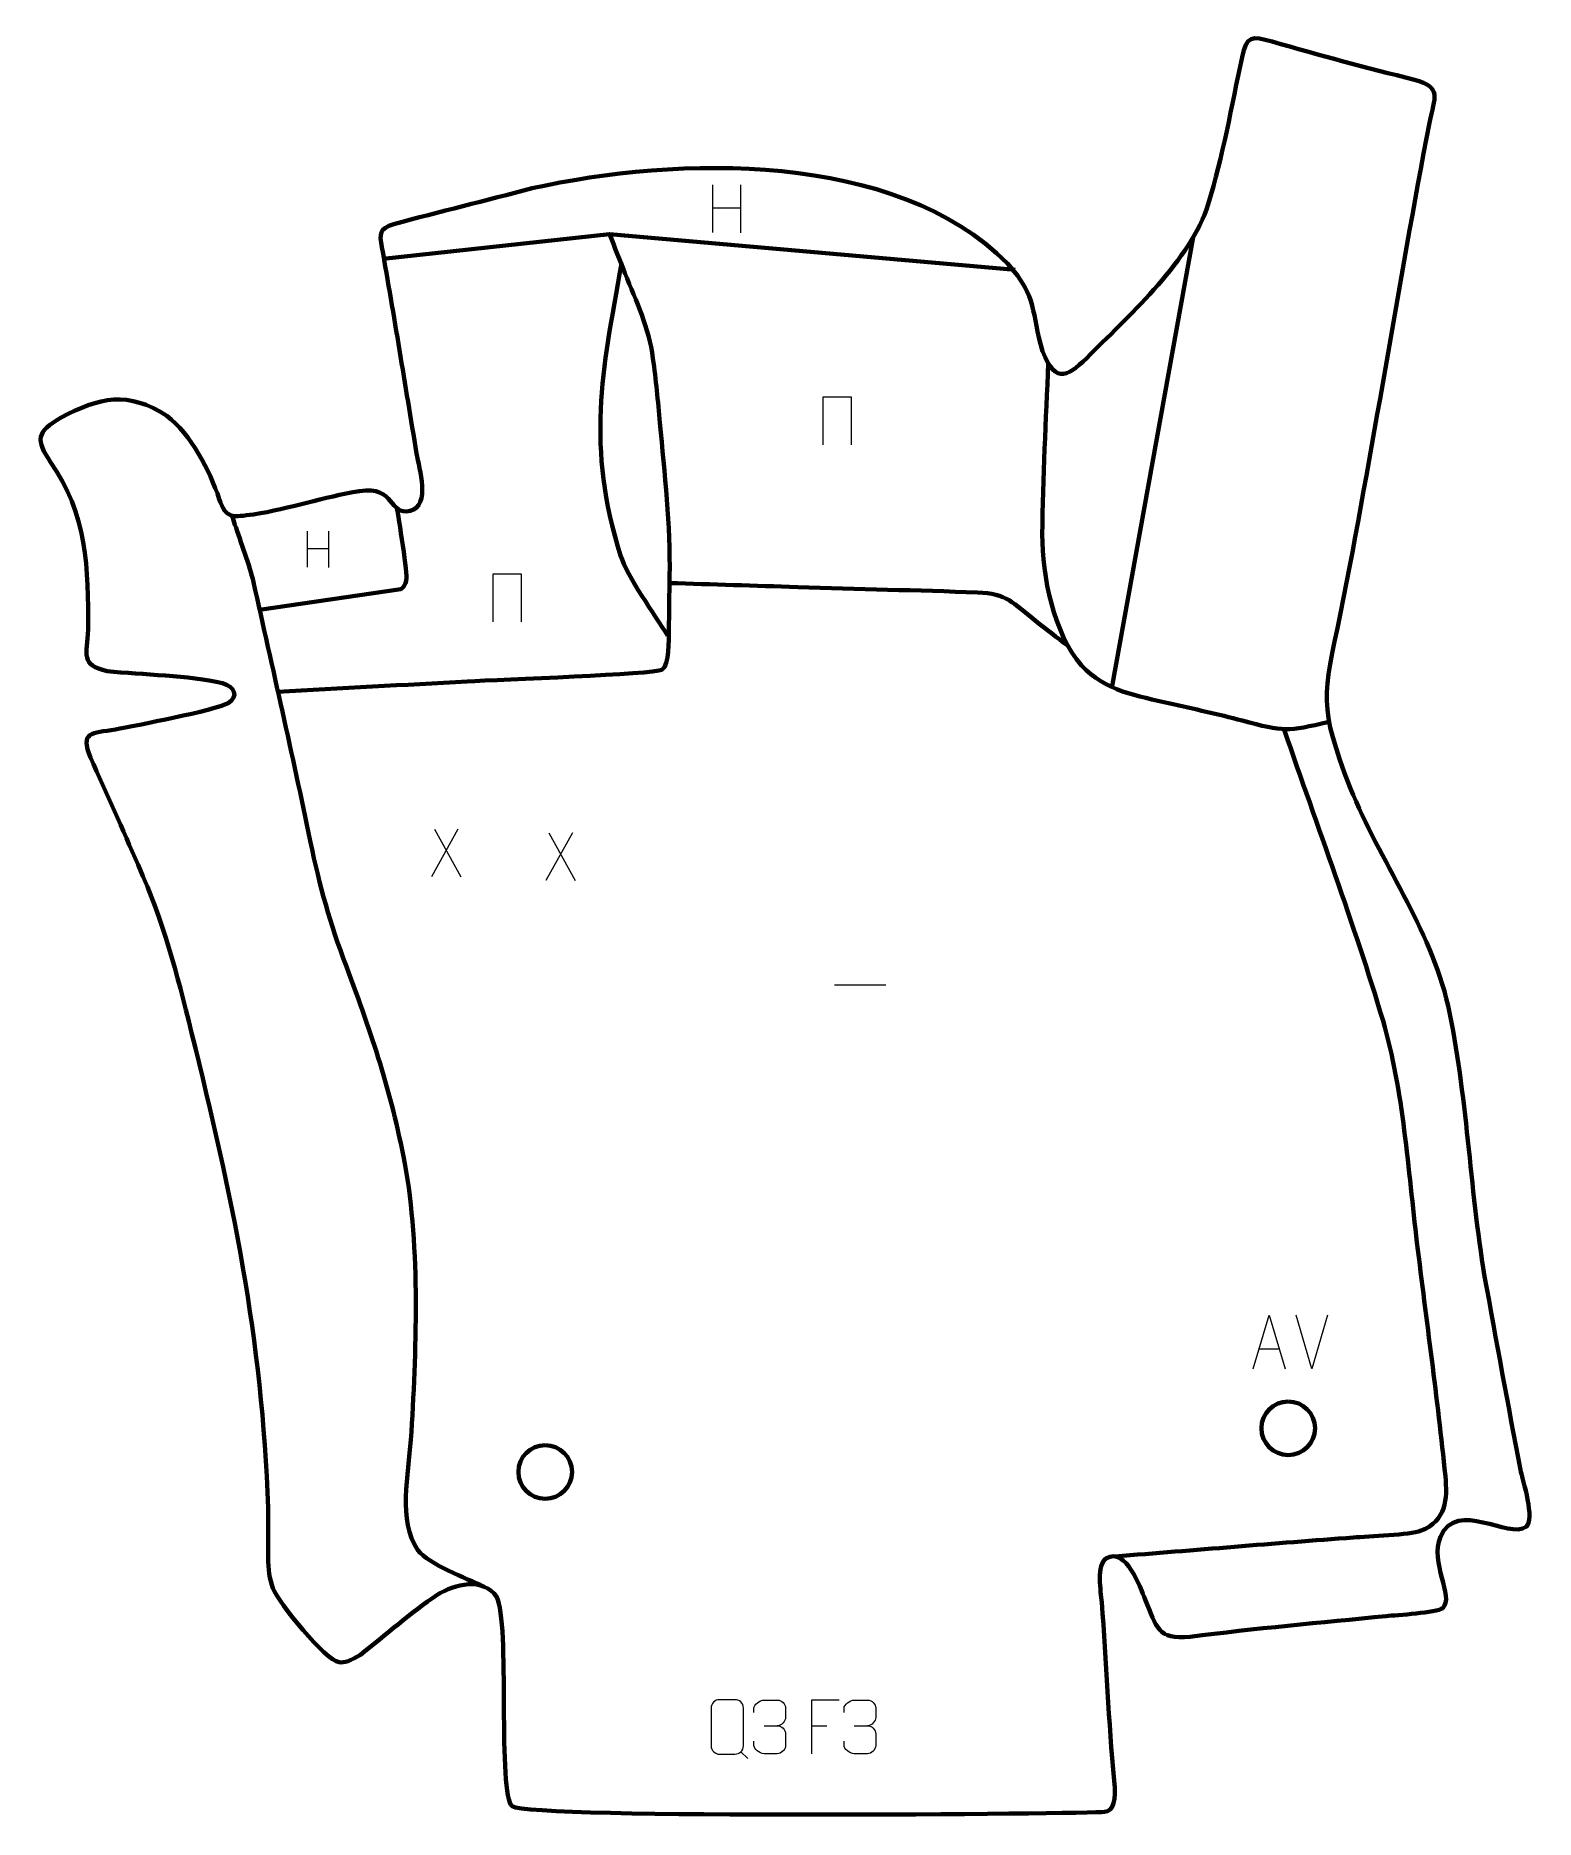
# Model space of a CAD drawing. Header units: millimetres. Extents: x -589 to 110, y -5 to 827.
import ezdxf

# ---------------------------------------------------------------- set-up
doc = ezdxf.new("R2010")
doc.units = ezdxf.units.MM
doc.header["$MEASUREMENT"] = 0
doc.layers.add('layer 2', color=7, linetype='Continuous')
doc.layers.add('layer 3', color=7, linetype='Continuous')

msp = doc.modelspace()

# ---------------------------------------------------------------- linework, layer by layer
at = {"layer": 'layer 2', "color": 142, "lineweight": 200}
for centre in [(-4.9613, 177.3252), (-351.301, 156.9519)]:
    msp.add_ellipse(centre, major_axis=(0, 12.5), ratio=1, dxfattribs=at)
at = {"layer": 'layer 2', "color": 250, "lineweight": 9}
for points in [[(-273.3223, 757.1273), (-273.3223, 757.1273), (-273.3223, 734.9346), (-273.3223, 734.9346)], [(-260.2066, 757.1273), (-260.2066, 757.1273), (-260.2066, 734.777), (-260.2066, 734.777)], [(-273.3048, 746.4849), (-273.3048, 746.4849), (-260.2066, 746.4849), (-260.2066, 746.4849)], [(-462.2503, 595.6981), (-462.2503, 595.6981), (-462.2503, 578.8255), (-462.2503, 578.8255)], [(-452.2787, 595.6981), (-452.2787, 595.6981), (-452.2787, 578.7057), (-452.2787, 578.7057)], [(-462.237, 587.6069), (-462.237, 587.6069), (-452.2787, 587.6069), (-452.2787, 587.6069)], [(-391.9628, 456.7841), (-391.9628, 456.7841), (-404.27, 434.4855), (-404.27, 434.4855)], [(-402.9671, 456.7841), (-402.9671, 456.7841), (-390.6599, 434.4338), (-390.6599, 434.4338)], [(-338.6491, 455.0643), (-338.6491, 455.0643), (-350.9563, 432.7657), (-350.9563, 432.7657)], [(-349.6534, 455.0643), (-349.6534, 455.0643), (-337.3462, 432.714), (-337.3462, 432.714)], [(-216.4681, 384.0775), (-216.4681, 384.0775), (-192.4901, 384.0775), (-192.4901, 384.0775)], [(6.0803, 205.0592), (6.0803, 205.0592), (-1.2415, 230.0128), (-1.2415, 230.0128)], [(13.4022, 230.0128), (13.4022, 230.0128), (6.0804, 205.0592), (6.0804, 205.0592)], [(-18.5566, 214.3159), (-18.5566, 214.3159), (-9.0609, 214.3159), (-9.0609, 214.3159)], [(-249.2923, 38.6148), (-249.2923, 38.6148), (-243.0959, 38.6148), (-243.0959, 38.6148)], [(-227.2128, 38.608), (-227.2128, 38.608), (-220.0447, 38.608), (-220.0447, 38.608)], [(-207.2923, 38.6148), (-207.2923, 38.6148), (-201.0959, 38.6148), (-201.0959, 38.6148)], [(-260.0861, 26.4729), (-260.0861, 26.4729), (-256.8759, 23.266), (-256.8759, 23.266)]]:
    msp.add_open_spline(points, degree=3, dxfattribs=at)
at = {"layer": 'layer 2', "color": 140, "lineweight": 158}
for points, knots in [([(-475.9964, 520.7986), (-446.5321, 522.3936), (-417.0679, 523.9885), (-387.6036, 525.5835), (-387.6036, 525.5835), (-371.9851, 526.4289), (-300.8102, 528.8988), (-296.8867, 531.0795), (-296.8867, 531.0795), (-293.2215, 533.1165), (-293.8026, 545.3414), (-293.6899, 549.2064), (-293.6899, 549.2064), (-293.4417, 557.7258), (-293.49, 566.2366), (-293.3363, 574.7559), (-293.3363, 574.7559), (-292.8599, 598.3335), (-295.7318, 622.6232), (-297.8256, 646.1788), (-297.8256, 646.1788), (-298.7212, 656.2548), (-299.7376, 666.2389), (-301.0627, 676.2698), (-301.0627, 676.2698), (-303.0403, 690.8166), (-308.7676, 702.5223), (-314.1334, 715.929), (-314.1334, 715.929), (-316.5248, 722.022), (-318.9155, 728.1154), (-321.3067, 734.2085)], [0, 0, 0, 0, 0.11111111, 0.11111111, 0.11111111, 0.11111111, 0.22222222, 0.22222222, 0.22222222, 0.22222222, 0.33333333, 0.33333333, 0.33333333, 0.33333333, 0.44444444, 0.44444444, 0.44444444, 0.44444444, 0.55555556, 0.55555556, 0.55555556, 0.55555556, 0.66666667, 0.66666667, 0.66666667, 0.66666667, 0.77777778, 0.77777778, 0.77777778, 0.77777778, 1, 1, 1, 1]), ([(-426.8092, 722.7319), (-426.8092, 722.7319), (-321.3067, 734.2085), (-321.3067, 734.2085), (-321.3067, 734.2085), (-321.3067, 734.2085), (-132.2942, 717.5394), (-132.2942, 717.5394)], [0, 0, 0, 0, 0.33333333, 0.33333333, 0.33333333, 0.33333333, 1, 1, 1, 1]), ([(-294.2475, 547.0136), (-300.013, 556.1248), (-313.2401, 575.02), (-316.1663, 584.2681), (-316.1663, 584.2681), (-332.157, 635.555), (-324.8941, 669.3738), (-315.7899, 720.2881), (-315.7899, 720.2881), (-315.7899, 720.2881), (-315.6841, 720.88), (-315.6841, 720.88)], [0, 0, 0, 0, 0.25, 0.25, 0.25, 0.25, 0.5, 0.5, 0.5, 0.5, 1, 1, 1, 1]), ([(-116.8474, 674.0242), (-117.7858, 647.58), (-119.4676, 620.5646), (-119.5879, 594.1673), (-119.5879, 594.1673), (-119.6763, 574.7558), (-114.3065, 547.9631), (-101.2661, 533.0359), (-101.2661, 533.0359), (-90.2881, 520.996), (-75.124, 518.8364), (-60.0613, 515.3499), (-60.0613, 515.3499), (-48.8527, 512.7049), (-37.6606, 510.3184), (-26.5139, 507.3804), (-26.5139, 507.3804), (-6.5497, 502.001), (-5.6365, 502.268), (14.1179, 506.7394)], [0, 0, 0, 0, 0.16666667, 0.16666667, 0.16666667, 0.16666667, 0.33333333, 0.33333333, 0.33333333, 0.33333333, 0.5, 0.5, 0.5, 0.5, 0.66666667, 0.66666667, 0.66666667, 0.66666667, 1, 1, 1, 1]), ([(-380.0515, 103.596), (-388.067, 107.2944), (-405.578, 113.9711), (-410.7304, 120.5019), (-410.7304, 120.5019), (-419.9428, 134.2951), (-415.0693, 155.9809), (-413.9286, 171.9276), (-413.9286, 171.9276), (-411.3352, 212.0414), (-409.4416, 261.4825), (-416.7634, 300.8585), (-416.7634, 300.8585), (-423.3266, 335.1008), (-431.851, 360.1854), (-443.9804, 392.5997), (-443.9804, 392.5997), (-451.8532, 413.6386), (-456.2219, 429.2381), (-460.7892, 451.2324), (-460.7892, 451.2324), (-469.1698, 491.5281), (-478.3235, 531.7645), (-487.2893, 571.941), (-487.2893, 571.941), (-488.9469, 579.3688), (-493.3604, 590.9915), (-495.907, 598.6461), (-495.907, 598.6461), (-496.384, 600.0801), (-496.8611, 601.5141), (-497.3382, 602.9481)], [0, 0, 0, 0, 0.11111111, 0.11111111, 0.11111111, 0.11111111, 0.22222222, 0.22222222, 0.22222222, 0.22222222, 0.33333333, 0.33333333, 0.33333333, 0.33333333, 0.44444444, 0.44444444, 0.44444444, 0.44444444, 0.55555556, 0.55555556, 0.55555556, 0.55555556, 0.66666667, 0.66666667, 0.66666667, 0.66666667, 0.77777778, 0.77777778, 0.77777778, 0.77777778, 1, 1, 1, 1]), ([(-484.4183, 558.9603), (-484.4183, 558.9603), (-418.5415, 568.6456), (-418.5415, 568.6456), (-418.5415, 568.6456), (-418.5415, 568.6456), (-416.2264, 569.9023), (-415.9618, 573.8711), (-415.9618, 573.8711), (-415.6972, 577.8399), (-420.4598, 606.8781), (-420.4598, 606.8781)], [0, 0, 0, 0, 0.25, 0.25, 0.25, 0.25, 0.5, 0.5, 0.5, 0.5, 1, 1, 1, 1]), ([(-293.3864, 571.4899), (-273.4662, 570.8647), (-253.546, 570.2394), (-233.6257, 569.6142), (-233.6257, 569.6142), (-205.7027, 568.7377), (-177.7083, 568.0584), (-149.8039, 567.1158), (-149.8039, 567.1158), (-136.0591, 566.6515), (-133.3267, 562.2086), (-122.9475, 554.033), (-122.9475, 554.033), (-117.8748, 550.0374), (-112.724, 546.1138), (-107.6001, 542.1824)], [0, 0, 0, 0, 0.2, 0.2, 0.2, 0.2, 0.4, 0.4, 0.4, 0.4, 0.6, 0.6, 0.6, 0.6, 1, 1, 1, 1]), ([(-6.6823, 502.7636), (8.5507, 458.0576), (25.7877, 412.4543), (39.2175, 367.3336), (39.2175, 367.3336), (48.6044, 335.2734), (51.0137, 297.3775), (55.0541, 263.8952), (55.0541, 263.8952), (59.4362, 227.7176), (64.6301, 191.2009), (68.2748, 154.9933), (68.2748, 154.9933), (69.3515, 144.2966), (68.5144, 134.1211), (56.9731, 129.59), (56.9731, 129.59), (51.6595, 127.5039), (32.475, 126.9451), (25.4859, 126.4221), (25.4859, 126.4221), (-11.5577, 123.6499), (-48.5732, 120.5168), (-85.6038, 117.5787)], [0, 0, 0, 0, 0.14285714, 0.14285714, 0.14285714, 0.14285714, 0.28571429, 0.28571429, 0.28571429, 0.28571429, 0.42857143, 0.42857143, 0.42857143, 0.42857143, 0.57142857, 0.57142857, 0.57142857, 0.57142857, 0.71428571, 0.71428571, 0.71428571, 0.71428571, 1, 1, 1, 1])]:
    msp.add_open_spline(points, degree=3, knots=knots, dxfattribs=at)
msp.add_open_spline([(-87.1156, 522.6073), (-87.1156, 522.6073), (-49.265, 732.7662), (-49.265, 732.7662)], degree=3, dxfattribs=at)
at = {"layer": 'layer 2', "color": 250, "lineweight": 9}
for points, knots in [([(-221.818, 635.9991), (-221.818, 635.9991), (-221.818, 658.3494), (-221.818, 658.3494), (-221.818, 658.3494), (-221.818, 658.3494), (-208.6997, 658.3494), (-208.6997, 658.3494), (-208.6997, 658.3494), (-208.6997, 658.3494), (-208.6997, 635.9991), (-208.6997, 635.9991)], [0, 0, 0, 0, 0.25, 0.25, 0.25, 0.25, 0.5, 0.5, 0.5, 0.5, 1, 1, 1, 1]), ([(-375.6292, 553.449), (-375.6292, 553.449), (-375.6292, 575.7993), (-375.6292, 575.7993), (-375.6292, 575.7993), (-375.6292, 575.7993), (-362.5109, 575.7993), (-362.5109, 575.7993), (-362.5109, 575.7993), (-362.5109, 575.7993), (-362.5109, 553.449), (-362.5109, 553.449)], [0, 0, 0, 0, 0.25, 0.25, 0.25, 0.25, 0.5, 0.5, 0.5, 0.5, 1, 1, 1, 1]), ([(-21.2792, 205.0665), (-21.2792, 205.0665), (-13.9082, 230.02), (-13.9082, 230.02), (-13.9082, 230.02), (-13.9082, 230.02), (-6.3383, 205.0665), (-6.3383, 205.0665)], [0, 0, 0, 0, 0.33333333, 0.33333333, 0.33333333, 0.33333333, 1, 1, 1, 1]), ([(-270.0162, 50.7743), (-267.6484, 50.7743), (-265.2804, 50.7743), (-262.9124, 50.7743), (-262.9124, 50.7743), (-260.9306, 50.8105), (-258.9033, 49.292), (-258.8762, 46.8104), (-258.8762, 46.8104), (-258.8765, 40.9598), (-258.8765, 35.1089), (-258.8762, 29.2575), (-258.8762, 29.2575), (-259.0184, 26.8922), (-260.7259, 25.3859), (-262.9124, 25.3749), (-262.9124, 25.3749), (-265.2864, 25.3754), (-267.6602, 25.3754), (-270.0337, 25.3749), (-270.0337, 25.3749), (-271.9936, 25.2677), (-274.0014, 27.1862), (-273.9899, 29.2399), (-273.9899, 29.2399), (-273.9896, 35.1139), (-273.9896, 40.9877), (-273.9899, 46.8611), (-273.9899, 46.8611), (-273.9856, 49.0377), (-272.2074, 50.788), (-270.0162, 50.7743)], [0, 0, 0, 0, 0.11111111, 0.11111111, 0.11111111, 0.11111111, 0.22222222, 0.22222222, 0.22222222, 0.22222222, 0.33333333, 0.33333333, 0.33333333, 0.33333333, 0.44444444, 0.44444444, 0.44444444, 0.44444444, 0.55555556, 0.55555556, 0.55555556, 0.55555556, 0.66666667, 0.66666667, 0.66666667, 0.66666667, 0.77777778, 0.77777778, 0.77777778, 0.77777778, 1, 1, 1, 1]), ([(-254.002, 44.86), (-254.002, 44.86), (-254.002, 46.7172), (-254.002, 46.7172), (-254.002, 46.7172), (-254.0163, 48.4591), (-251.3518, 50.5772), (-249.2927, 50.5545), (-249.2927, 50.5545), (-247.2286, 50.5545), (-245.1646, 50.5545), (-243.1009, 50.5545), (-243.1009, 50.5545), (-240.9064, 50.5633), (-239.3081, 48.7165), (-239.2637, 46.8044), (-239.2637, 46.8044), (-239.2641, 45.3693), (-239.2641, 43.9342), (-239.2637, 42.4987), (-239.2637, 42.4987), (-239.3123, 40.8452), (-240.9149, 38.6152), (-243.1132, 38.6252), (-243.1132, 38.6252), (-240.9095, 38.614), (-239.3015, 36.8108), (-239.2475, 34.7513), (-239.2475, 34.7513), (-239.2479, 32.9666), (-239.2479, 31.1819), (-239.2475, 29.3968), (-239.2475, 29.3968), (-239.2374, 27.3354), (-241.2923, 25.5723), (-243.1132, 25.5804), (-243.1132, 25.5804), (-245.1785, 25.5807), (-247.2437, 25.5807), (-249.3093, 25.5804), (-249.3093, 25.5804), (-251.4779, 25.5919), (-254.0089, 27.9921), (-254.0275, 29.4539), (-254.0275, 29.4539), (-254.0275, 29.4539), (-254.0275, 31.3625), (-254.0275, 31.3625)], [0, 0, 0, 0, 0.07692308, 0.07692308, 0.07692308, 0.07692308, 0.15384615, 0.15384615, 0.15384615, 0.15384615, 0.23076923, 0.23076923, 0.23076923, 0.23076923, 0.30769231, 0.30769231, 0.30769231, 0.30769231, 0.38461538, 0.38461538, 0.38461538, 0.38461538, 0.46153846, 0.46153846, 0.46153846, 0.46153846, 0.53846154, 0.53846154, 0.53846154, 0.53846154, 0.61538462, 0.61538462, 0.61538462, 0.61538462, 0.69230769, 0.69230769, 0.69230769, 0.69230769, 0.76923077, 0.76923077, 0.76923077, 0.76923077, 0.84615385, 0.84615385, 0.84615385, 0.84615385, 1, 1, 1, 1]), ([(-214.3388, 50.4877), (-214.3388, 50.4877), (-227.2128, 50.4877), (-227.2128, 50.4877), (-227.2128, 50.4877), (-227.2128, 50.4877), (-227.2128, 25.5341), (-227.2128, 25.5341)], [0, 0, 0, 0, 0.33333333, 0.33333333, 0.33333333, 0.33333333, 1, 1, 1, 1]), ([(-212.002, 44.86), (-212.002, 44.86), (-212.002, 46.7172), (-212.002, 46.7172), (-212.002, 46.7172), (-212.0163, 48.4591), (-209.3518, 50.5772), (-207.2927, 50.5545), (-207.2927, 50.5545), (-205.2286, 50.5545), (-203.1646, 50.5545), (-201.1009, 50.5545), (-201.1009, 50.5545), (-198.9064, 50.5633), (-197.3081, 48.7165), (-197.2637, 46.8044), (-197.2637, 46.8044), (-197.2641, 45.3693), (-197.2641, 43.9342), (-197.2637, 42.4987), (-197.2637, 42.4987), (-197.3123, 40.8452), (-198.9149, 38.6152), (-201.1132, 38.6252), (-201.1132, 38.6252), (-198.9095, 38.614), (-197.3015, 36.8108), (-197.2475, 34.7513), (-197.2475, 34.7513), (-197.2479, 32.9666), (-197.2479, 31.1819), (-197.2475, 29.3968), (-197.2475, 29.3968), (-197.2374, 27.3354), (-199.2923, 25.5723), (-201.1132, 25.5804), (-201.1132, 25.5804), (-203.1785, 25.5807), (-205.2437, 25.5807), (-207.3093, 25.5804), (-207.3093, 25.5804), (-209.4779, 25.5919), (-212.0089, 27.9921), (-212.0275, 29.4539), (-212.0275, 29.4539), (-212.0275, 29.4539), (-212.0275, 31.3625), (-212.0275, 31.3625)], [0, 0, 0, 0, 0.07692308, 0.07692308, 0.07692308, 0.07692308, 0.15384615, 0.15384615, 0.15384615, 0.15384615, 0.23076923, 0.23076923, 0.23076923, 0.23076923, 0.30769231, 0.30769231, 0.30769231, 0.30769231, 0.38461538, 0.38461538, 0.38461538, 0.38461538, 0.46153846, 0.46153846, 0.46153846, 0.46153846, 0.53846154, 0.53846154, 0.53846154, 0.53846154, 0.61538462, 0.61538462, 0.61538462, 0.61538462, 0.69230769, 0.69230769, 0.69230769, 0.69230769, 0.76923077, 0.76923077, 0.76923077, 0.76923077, 0.84615385, 0.84615385, 0.84615385, 0.84615385, 1, 1, 1, 1])]:
    msp.add_open_spline(points, degree=3, knots=knots, dxfattribs=at)
at = {"layer": 'layer 3', "color": 242, "lineweight": 158}
msp.add_open_spline([(-427.4441, 728.1792), (-428.5395, 734.2312), (-428.7666, 736.912), (-421.8784, 738.8009), (-421.8784, 738.8009), (-400.6125, 744.6325), (-378.8316, 749.9277), (-357.4571, 755.5497), (-357.4571, 755.5497), (-290.0583, 770.6354), (-188.1723, 773.3349), (-135.8215, 720.5408), (-135.8215, 720.5408), (-121.3317, 704.2208), (-125.1077, 697.9835), (-119.4537, 679.6869), (-119.4537, 679.6869), (-113.3011, 663.4204), (-107.1629, 668.122), (-97.0666, 678.2093), (-97.0666, 678.2093), (-77.8231, 697.4579), (-50.6815, 721.8966), (-42.2357, 748.1608), (-42.2357, 748.1608), (-35.3957, 770.5839), (-31.3603, 793.773), (-26.498, 816.6714), (-26.498, 816.6714), (-24.3782, 826.6544), (-22.0043, 826.7368), (-12.4605, 823.9773), (-12.4605, 823.9773), (9.3568, 817.686), (31.8267, 811.588), (53.8803, 806.211), (53.8803, 806.211), (66.9645, 802.3101), (63.2475, 798.2983), (60.8488, 786.0422), (60.8488, 786.0422), (46.3255, 710.0127), (34.4243, 633.32), (19.4257, 557.458), (19.4257, 557.458), (11.0596, 518.2704), (9.171, 514.8011), (23.9077, 475.9413), (23.9077, 475.9413), (37.9253, 441.5809), (61.1056, 410.8941), (69.5557, 374.3653), (69.5557, 374.3653), (78.4525, 333.1189), (79.5507, 290.0906), (86.5745, 248.172), (86.5745, 248.172), (92.0056, 218.1191), (97.5649, 188.0202), (103.2608, 158.0166), (103.2608, 158.0166), (104.366, 153.1082), (110.2033, 134.664), (105.9475, 131.4286), (105.9475, 131.4286), (97.7608, 125.2048), (73.7373, 144.6862), (65.9899, 126.6554), (65.9899, 126.6554), (60.8928, 114.7929), (72.5001, 98.905), (67.1365, 93.4945), (67.1365, 93.4945), (64.1059, 91.2391), (45.6019, 90.2504), (40.7012, 89.7497), (40.7012, 89.7497), (10.4819, 86.6626), (-20.733, 84.0283), (-50.7481, 80.051), (-50.7481, 80.051), (-66.0309, 78.7603), (-66.1688, 84.3998), (-71.6161, 97.4998), (-71.6161, 97.4998), (-73.9802, 103.1853), (-80.5636, 121.9711), (-89.6259, 116.7367), (-89.6259, 116.7367), (-94.649, 113.8353), (-92.2621, 101.0967), (-91.8754, 96.1767), (-91.8754, 96.1767), (-89.733, 68.489), (-88.7685, 40.7025), (-86.0811, 13.065), (-86.0811, 13.065), (-85.172, 3.7156), (-86.3615, -1.0186), (-90.6136, -1.5663), (-90.6136, -1.5663), (-97.0111, -2.3903), (-358.3167, -5.024), (-366.695, 1.0677), (-366.695, 1.0677), (-373.6108, 6.0962), (-367.6455, 87.2039), (-373.8867, 98.5827), (-373.8867, 98.5827), (-380.1543, 108.0622), (-393.5691, 104.7696), (-401.6209, 99.596), (-401.6209, 99.596), (-413.6767, 91.6758), (-425.9897, 80.6917), (-437.4686, 71.6838), (-437.4686, 71.6838), (-441.9483, 68.9136), (-444.9361, 67.9226), (-447.3691, 68.2302), (-447.3691, 68.2302), (-453.631, 69.0221), (-475.5008, 95.7706), (-478.1886, 102.7368), (-478.1886, 102.7368), (-481.5953, 111.566), (-480.0108, 120.3993), (-480.4928, 140.2054), (-480.4928, 140.2054), (-483.1834, 219.6764), (-497.1282, 285.214), (-516.1443, 361.812), (-516.1443, 361.812), (-523.3534, 391.0477), (-528.7228, 412.1321), (-541.0075, 440.0199), (-541.0075, 440.0199), (-548.3867, 456.792), (-555.6845, 473.3789), (-563.208, 490.0942), (-563.208, 490.0942), (-568.2711, 502.2581), (-562.8487, 501.2261), (-551.6128, 503.2657), (-551.6128, 503.2657), (-542.1969, 505.0368), (-505.2802, 512.0598), (-499.0713, 515.4465), (-499.0713, 515.4465), (-494.0544, 518.7181), (-496.0152, 523.1985), (-501.7622, 524.8095), (-501.7622, 524.8095), (-517.3232, 528.4497), (-539.0721, 528.7032), (-555.4239, 530.3857), (-555.4239, 530.3857), (-568.2901, 533.402), (-564.7798, 537.8972), (-564.4155, 549.8349), (-564.4155, 549.8349), (-564.0363, 577.9678), (-565.089, 604.0679), (-581.8324, 627.8803), (-581.8324, 627.8803), (-588.7989, 638.1016), (-588.538, 642.014), (-576.9421, 648.6136), (-576.9421, 648.6136), (-559.23, 658.2292), (-545.4454, 661.1639), (-527.6676, 649.4111), (-527.6676, 649.4111), (-516.3925, 640.8675), (-507.6276, 623.9239), (-503.2495, 610.6707), (-503.2495, 610.6707), (-500.0967, 601.1263), (-496.8655, 602.2575), (-487.234, 603.5178), (-487.234, 603.5178), (-470.3146, 606.0923), (-454.4633, 611.6829), (-437.8833, 614.3927), (-437.8833, 614.3927), (-420.9944, 617.153), (-424.3787, 602.5777), (-414.2478, 605.1679), (-414.2478, 605.1679), (-404.5779, 607.6404), (-410.0387, 624.8449), (-411.2329, 631.9067), (-411.2329, 631.9067), (-416.6585, 663.9873), (-421.6801, 696.1664), (-427.4441, 728.1792)], degree=3, knots=[0, 0, 0, 0, 0.02, 0.02, 0.02, 0.02, 0.04, 0.04, 0.04, 0.04, 0.06, 0.06, 0.06, 0.06, 0.08, 0.08, 0.08, 0.08, 0.1, 0.1, 0.1, 0.1, 0.12, 0.12, 0.12, 0.12, 0.14, 0.14, 0.14, 0.14, 0.16, 0.16, 0.16, 0.16, 0.18, 0.18, 0.18, 0.18, 0.2, 0.2, 0.2, 0.2, 0.22, 0.22, 0.22, 0.22, 0.24, 0.24, 0.24, 0.24, 0.26, 0.26, 0.26, 0.26, 0.28, 0.28, 0.28, 0.28, 0.3, 0.3, 0.3, 0.3, 0.32, 0.32, 0.32, 0.32, 0.34, 0.34, 0.34, 0.34, 0.36, 0.36, 0.36, 0.36, 0.38, 0.38, 0.38, 0.38, 0.4, 0.4, 0.4, 0.4, 0.42, 0.42, 0.42, 0.42, 0.44, 0.44, 0.44, 0.44, 0.46, 0.46, 0.46, 0.46, 0.48, 0.48, 0.48, 0.48, 0.5, 0.5, 0.5, 0.5, 0.52, 0.52, 0.52, 0.52, 0.54, 0.54, 0.54, 0.54, 0.56, 0.56, 0.56, 0.56, 0.58, 0.58, 0.58, 0.58, 0.6, 0.6, 0.6, 0.6, 0.62, 0.62, 0.62, 0.62, 0.64, 0.64, 0.64, 0.64, 0.66, 0.66, 0.66, 0.66, 0.68, 0.68, 0.68, 0.68, 0.7, 0.7, 0.7, 0.7, 0.72, 0.72, 0.72, 0.72, 0.74, 0.74, 0.74, 0.74, 0.76, 0.76, 0.76, 0.76, 0.78, 0.78, 0.78, 0.78, 0.8, 0.8, 0.8, 0.8, 0.82, 0.82, 0.82, 0.82, 0.84, 0.84, 0.84, 0.84, 0.86, 0.86, 0.86, 0.86, 0.88, 0.88, 0.88, 0.88, 0.9, 0.9, 0.9, 0.9, 0.92, 0.92, 0.92, 0.92, 0.94, 0.94, 0.94, 0.94, 0.96, 0.96, 0.96, 0.96, 1, 1, 1, 1], dxfattribs=at)

doc.saveas('drawing.dxf')
